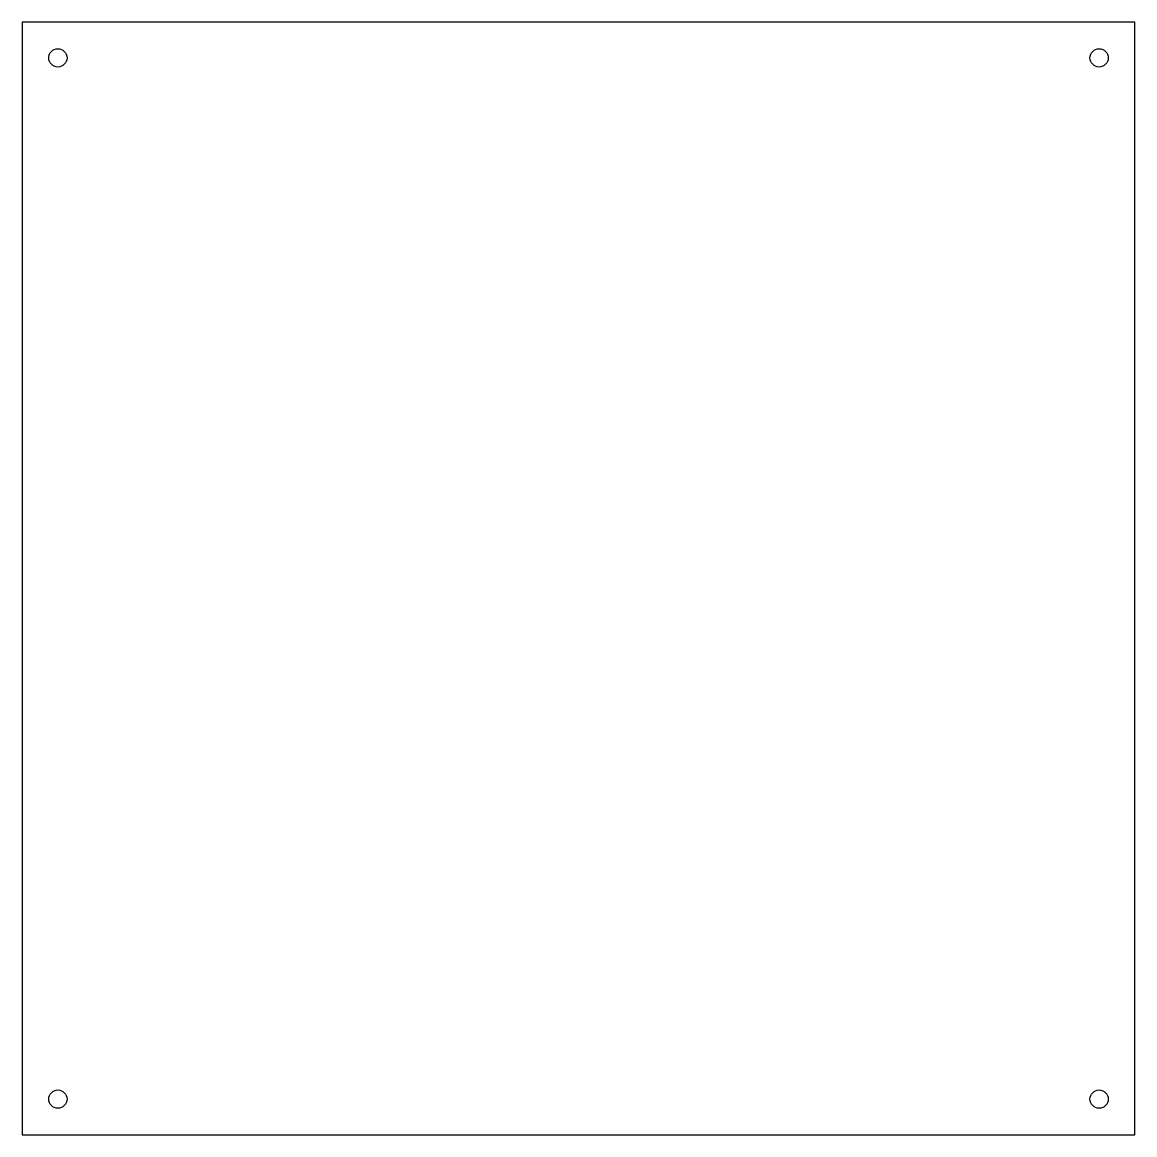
# Model space of a CAD drawing. Header units: millimetres. Extents: x -155 to 155, y -155 to 155.
import ezdxf

# ---------------------------------------------------------------- set-up
doc = ezdxf.new("R2010")
doc.units = ezdxf.units.MM
doc.layers.get('0').update_dxf_attribs({"linetype": 'CONTINUOUS'})

msp = doc.modelspace()

# ---------------------------------------------------------------- linework, layer by layer
msp.add_lwpolyline([(155, 155), (-155, 155), (-155, -155), (155, -155)], close=True)
for centre in [(-145.08, 145.08), (145.08, 145.08), (-145.08, -145.08), (145.08, -145.08)]:
    msp.add_circle(centre, 2.55)

doc.saveas('drawing.dxf')
